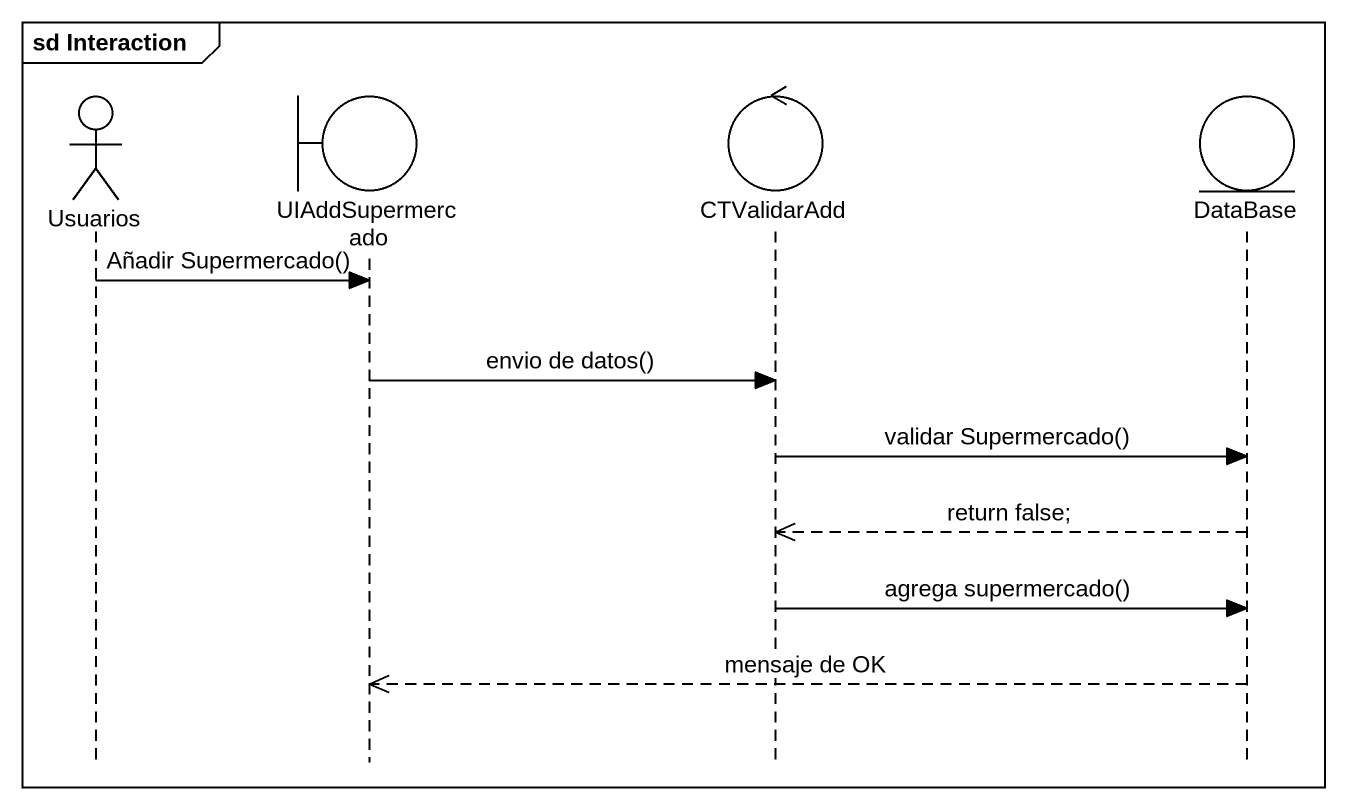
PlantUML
@startuml
mainframe sd Interaction
hide footbox
actor Usuarios
boundary UIAddSupermercado
control CTValidarAdd
entity "DataBase" as DataBase_

Usuarios -> UIAddSupermercado : Añadir Supermercado()
UIAddSupermercado -> CTValidarAdd : envio de datos()
CTValidarAdd -> DataBase_ : validar Supermercado()
DataBase_ -->> CTValidarAdd : return false;
CTValidarAdd -> DataBase_ : agrega supermercado()
DataBase_ -->> UIAddSupermercado : mensaje de OK
@enduml
